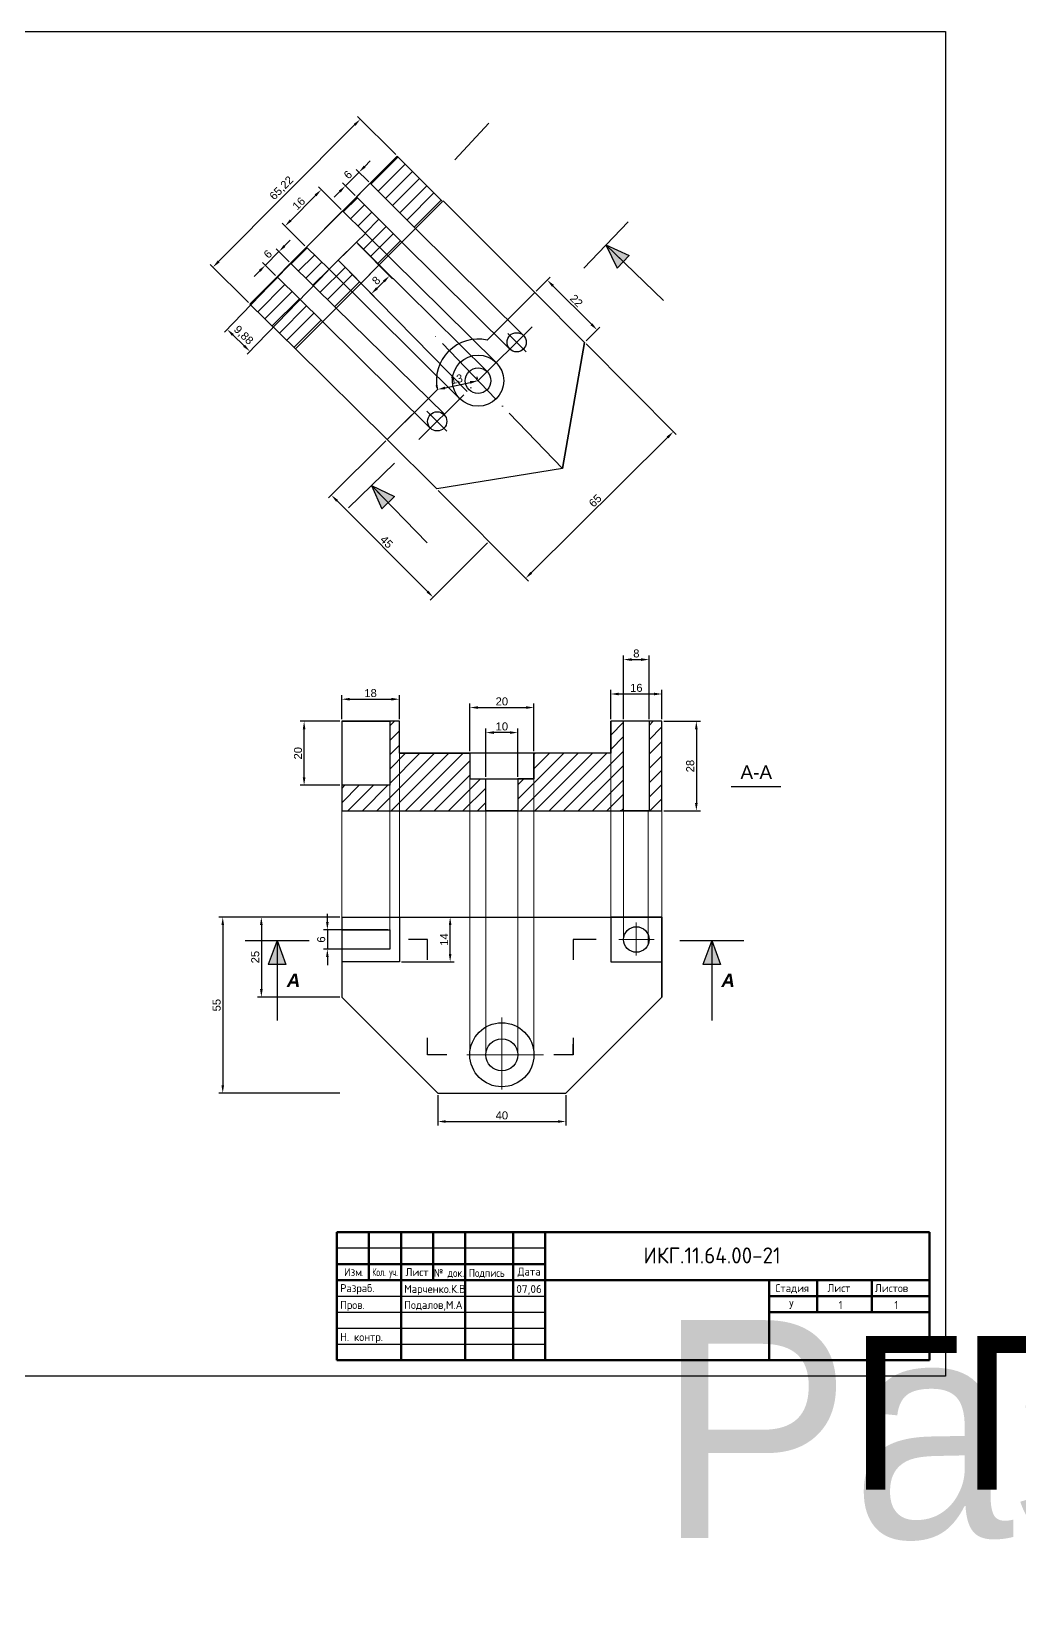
# Model space of a CAD drawing. Header units: millimetres. Extents: x 144 to 1379, y 98 to 589.
# Drawn here: x 452.8 to 761.4, y 97.5 to 588.6 of the extents above; entities that cross this region are included whole.
import ezdxf
from ezdxf.enums import TextEntityAlignment as Align

# ---------------------------------------------------------------- set-up
doc = ezdxf.new("R2018")
doc.units = ezdxf.units.MM
doc.linetypes.add('ACAD_ISO04W100', pattern=[30, 24, -3, 0, -3])
doc.linetypes.add('JIS_02_2.0', pattern=[3, 2, -1])
doc.layers.get('0').update_dxf_attribs({"lineweight": 30})
doc.layers.add('размеры', color=7, linetype='Continuous')
doc.layers.add('тонкая', color=7, linetype='Continuous', lineweight=20)
doc.layers.add('шриховая', color=7, linetype='JIS_02_2.0', lineweight=20)
doc.styles.add('GOST-2.304_Type-B', font='GOST Common.ttf')
doc.styles.get("Standard").update_dxf_attribs({"font": 'arial.ttf'})
doc.dimstyles.new('ISO-25', dxfattribs={"dimtxt": 2.5, "dimasz": 2.5, "dimexe": 1.25, "dimexo": 0.625, "dimtad": 1, "dimtxsty": 'Standard', "dimcen": 2.5, "dimadec": 0, "dimazin": 0, "dimtfac": 1, "dimtmove": 0, "dimatfit": 3, "dimfxl": 1, "dimarcsym": 0})

# ---------------------------------------------------------------- blocks, each defined once
blk = doc.blocks.new('ACAD_SPDS_TB_01')
at = {"linetype": 'Continuous', "lineweight": 60}
for p, q in [((-185, 40), (0, 40)), ((-185, 40), (-185, 0)), ((-175, 40), (-175, 25)), ((-165, 40), (-165, 0)), ((-155, 40), (-155, 25)), ((-145, 40), (-145, 0)), ((-130, 40), (-130, 0)), ((-120, 40), (-120, 0)), ((0, 40), (0, 0)), ((-185, 30), (-120, 30)), ((-185, 25), (-120, 25)), ((-50, 15), (0, 15)), ((-185, 0), (0, 0))]:
    blk.add_line(p, q, dxfattribs=at)
at = {"lineweight": 25}
blk.add_line((-120, 35), (-185, 35), dxfattribs=at)
at = {"lineweight": 60}
for p, q in [((-120, 25), (0, 25)), ((-50, 25), (-50, 0)), ((-35, 25), (-35, 15)), ((-18, 25), (-18, 15)), ((-50, 20), (0, 20))]:
    blk.add_line(p, q, dxfattribs=at)
at = {"linetype": 'Continuous', "lineweight": 25}
for p, q in [((-185, 20), (-120, 20)), ((-185, 15), (-120, 15)), ((-185, 10), (-120, 10)), ((-185, 10), (-120, 10)), ((-185, 5), (-120, 5))]:
    blk.add_line(p, q, dxfattribs=at)
blk.add_line((-130, 15), (-120, 15))
at = {"style": 'GOST-2.304_Type-B'}
for s, p in [('Изм', (-180, 26.25)), ('Лист', (-160, 26.25)), ('Дата', (-125, 26.44))]:
    blk.add_text(s, height=2.5, dxfattribs=at).set_placement(p, align=Align.CENTER)
for s, p in [('.', (-177.56, 26.25)), ('Разраб.', (-184, 21.25)), ('Стадия', (-48.12, 21.25)), ('Лист', (-31.84, 21.28)), ('Листов', (-17, 21.25)), ('Н. контр.', (-184, 6))]:
    blk.add_text(s, height=2.5, dxfattribs=at).set_placement(p)
at = {"style": 'GOST-2.304_Type-B', "width": 0.70447}
blk.add_text('Кол. уч.', height=2.5, dxfattribs=at).set_placement((-174, 26.25), (-166, 26.25), align=Align.FIT)
at = {"style": 'GOST-2.304_Type-B', "width": 0.9}
for s, p in [('№ док.', (-150, 26)), ('Подпись', (-138.21, 26))]:
    blk.add_text(s, height=2.5, dxfattribs=at).set_placement(p, align=Align.CENTER)
at = {"flags": 1}
blk.add_attdef('ИДЕНТИФИКАТОР_НАДПИСИ', (-185.26, 45.18), '', height=2.5, dxfattribs=at)
at = {"style": 'GOST-2.304_Type-B', "flags": 8}
for tag, p in [('ИЗМ_2', (-180, 36)), ('ИЗМ_2_КОЛ_УЧ', (-170, 36)), ('ИЗМ_2_ЛИСТ', (-160, 36)), ('ИЗМ_2_N_ДОК', (-150, 36)), ('ИЗМ_1', (-180, 31)), ('ИЗМ_1_КОЛ_УЧ', (-170, 31)), ('ИЗМ_1_ЛИСТ', (-160, 31)), ('ИЗМ_1_N_ДОК', (-150, 31))]:
    blk.add_attdef(tag, text='', height=2.5, dxfattribs=at).set_placement(p, align=Align.CENTER)
for tag, width, p, p2 in [('ИЗМ_2_ДАТА', 0.378698, (-129, 36), (-121, 36)), ('ИЗМ_1_ДАТА', 0.387879, (-129, 31), (-121, 31)), ('РАЗРАБ_ДАТА', 0.342246, (-129, 21), (-121, 21)), ('ДОЛЖНОСТЬ_1_ДАТА', 0.242424, (-129, 16), (-121, 16)), ('ДОЛЖНОСТЬ_2_ДАТА', 0.238806, (-129, 11), (-121, 11)), ('НКОНТР_ДАТА', 0.347826, (-129, 6), (-121, 6)), ('ДОЛЖНОСТЬ_3_ДАТА', 0.238806, (-129, 1), (-121, 1))]:
    blk.add_attdef(tag, text='', height=2.5, dxfattribs=dict(at, width=width)).set_placement(p, p2, align=Align.FIT)
at = {"style": 'GOST-2.304_Type-B'}
blk.add_attdef('ОБОЗНАЧЕНИЕ_ДОКУМЕНТА', text='', height=5, dxfattribs=at).set_placement((-67.86, 32.72), align=Align.MIDDLE_CENTER)
at = {"style": 'GOST-2.304_Type-B', "flags": 8}
for tag, p in [('РАЗРАБ_ФИО', (-164, 21)), ('ДОЛЖНОСТЬ_1', (-184, 16)), ('ДОЛЖНОСТЬ_1_ФИО', (-164, 16)), ('ДОЛЖНОСТЬ_2', (-184, 11)), ('ДОЛЖНОСТЬ_2_ФИО', (-164, 11)), ('НКОНТР_ФИО', (-164, 6)), ('ДОЛЖНОСТЬ_3', (-184, 1)), ('ДОЛЖНОСТЬ_3_ФИО', (-164.03, 0.74))]:
    blk.add_attdef(tag, p, '', height=2.5, dxfattribs=at)
for tag, p in [('Стадия', (-43.07, 17.25)), ('ЛИСТ', (-27.73, 17.25)), ('ЛИСТОВ', (-10.32, 17.25))]:
    blk.add_attdef(tag, text='', height=2.5, dxfattribs=at).set_placement(p, align=Align.MIDDLE_CENTER)
at = {"lineweight": 30, "flags": 104}
for tag, height, p in [('НАИМЕНОВАНИЕ_ДОКУМЕНТА', 3.5, (-85, 12.5)), ('НАИМЕНОВАНИЕ_ПРЕДПРИЯТИЯ', 2.5, (-25, 7.5))]:
    blk.add_attdef(tag, text='', height=height, dxfattribs=at).set_placement(p, align=Align.MIDDLE_CENTER)
blk = doc.blocks.new('*D44')
at = {"layer": 'Defpoints', "color": 0, "lineweight": 20, "transparency": 16777216}
for p in [(567.72, 380), (549.72, 373.12), (567.72, 373.12)]:
    blk.add_point(p, dxfattribs=at)
at = {"layer": 'размеры', "color": 0, "lineweight": -2, "transparency": 16777216}
for p, q in [((549.72, 373.74), (549.72, 381.25)), ((552.22, 380), (565.22, 380)), ((567.72, 373.74), (567.72, 381.25))]:
    blk.add_line(p, q, dxfattribs=at)
at = {"layer": 'размеры', "color": 0, "lineweight": 20, "transparency": 16777216}
for points in [[(552.22, 380.42), (552.22, 379.58), (549.72, 380)], [(565.22, 380.42), (565.22, 379.58), (567.72, 380)]]:
    blk.add_solid(points, dxfattribs=at)
at = {"layer": 'размеры', "color": 0, "lineweight": 20, "transparency": 16777216, "insert": (558.72, 381.9), "char_height": 2.5, "attachment_point": 5}
blk.add_mtext('18', dxfattribs=at)
blk = doc.blocks.new('*D45')
at = {"layer": 'Defpoints', "color": 0, "lineweight": 20, "transparency": 16777216}
for p in [(649.72, 381.63), (633.72, 373.12), (649.72, 373.12)]:
    blk.add_point(p, dxfattribs=at)
at = {"layer": 'размеры', "color": 0, "lineweight": -2, "transparency": 16777216}
for p, q in [((633.72, 373.74), (633.72, 382.88)), ((636.22, 381.63), (647.22, 381.63)), ((649.72, 373.74), (649.72, 382.88))]:
    blk.add_line(p, q, dxfattribs=at)
at = {"layer": 'размеры', "color": 0, "lineweight": 20, "transparency": 16777216}
for points in [[(636.22, 382.04), (636.22, 381.21), (633.72, 381.63)], [(647.22, 382.04), (647.22, 381.21), (649.72, 381.63)]]:
    blk.add_solid(points, dxfattribs=at)
at = {"layer": 'размеры', "color": 0, "lineweight": 20, "transparency": 16777216, "insert": (641.72, 383.53), "char_height": 2.5, "attachment_point": 5}
blk.add_mtext('16', dxfattribs=at)
blk = doc.blocks.new('*D46')
at = {"layer": 'Defpoints', "color": 0, "lineweight": 20, "transparency": 16777216}
for p in [(579.72, 256.95), (619.72, 256.95), (619.72, 248.1)]:
    blk.add_point(p, dxfattribs=at)
at = {"layer": 'размеры', "color": 0, "lineweight": -2, "transparency": 16777216}
for p, q in [((579.72, 256.32), (579.72, 246.85)), ((619.72, 256.32), (619.72, 246.85)), ((582.22, 248.1), (617.22, 248.1))]:
    blk.add_line(p, q, dxfattribs=at)
at = {"layer": 'размеры', "color": 0, "lineweight": 20, "transparency": 16777216}
for points in [[(582.22, 248.52), (582.22, 247.69), (579.72, 248.1)], [(617.22, 248.52), (617.22, 247.69), (619.72, 248.1)]]:
    blk.add_solid(points, dxfattribs=at)
at = {"layer": 'размеры', "color": 0, "lineweight": 20, "transparency": 16777216, "insert": (599.72, 250), "char_height": 2.5, "attachment_point": 5}
blk.add_mtext('40', dxfattribs=at)
blk = doc.blocks.new('*D47')
at = {"layer": 'Defpoints', "color": 0, "lineweight": 20, "transparency": 16777216}
for p in [(549.72, 311.95), (524.61, 286.95), (549.72, 286.95)]:
    blk.add_point(p, dxfattribs=at)
at = {"layer": 'размеры', "color": 0, "lineweight": -2, "transparency": 16777216}
for p, q in [((549.09, 311.95), (523.36, 311.95)), ((524.61, 309.45), (524.61, 289.45)), ((549.09, 286.95), (523.36, 286.95))]:
    blk.add_line(p, q, dxfattribs=at)
at = {"layer": 'размеры', "color": 0, "lineweight": 20, "transparency": 16777216}
for points in [[(524.19, 309.45), (525.03, 309.45), (524.61, 311.95)], [(524.19, 289.45), (525.03, 289.45), (524.61, 286.95)]]:
    blk.add_solid(points, dxfattribs=at)
at = {"layer": 'размеры', "color": 0, "lineweight": 20, "transparency": 16777216, "insert": (522.71, 299.45), "char_height": 2.5, "attachment_point": 5, "rotation": 90}
blk.add_mtext('25', dxfattribs=at)
blk = doc.blocks.new('*D48')
at = {"layer": 'Defpoints', "color": 0, "lineweight": 20, "transparency": 16777216}
for p in [(549.72, 311.95), (512.56, 256.95), (549.72, 256.95)]:
    blk.add_point(p, dxfattribs=at)
at = {"layer": 'размеры', "color": 0, "lineweight": -2, "transparency": 16777216}
for p, q in [((549.09, 311.95), (511.31, 311.95)), ((512.56, 309.45), (512.56, 259.45)), ((549.09, 256.95), (511.31, 256.95))]:
    blk.add_line(p, q, dxfattribs=at)
at = {"layer": 'размеры', "color": 0, "lineweight": 20, "transparency": 16777216}
for points in [[(512.14, 309.45), (512.97, 309.45), (512.56, 311.95)], [(512.14, 259.45), (512.97, 259.45), (512.56, 256.95)]]:
    blk.add_solid(points, dxfattribs=at)
at = {"layer": 'размеры', "color": 0, "lineweight": 20, "transparency": 16777216, "insert": (510.66, 284.45), "char_height": 2.5, "attachment_point": 5, "rotation": 90}
blk.add_mtext('55', dxfattribs=at)
blk = doc.blocks.new('*D49')
at = {"layer": 'Defpoints', "color": 0, "lineweight": 20, "transparency": 16777216}
for p in [(609.72, 377.39), (589.72, 363.12), (609.72, 363.12)]:
    blk.add_point(p, dxfattribs=at)
at = {"layer": 'размеры', "color": 0, "lineweight": -2, "transparency": 16777216}
for p, q in [((589.72, 363.74), (589.72, 378.64)), ((609.72, 363.74), (609.72, 378.64)), ((592.22, 377.39), (607.22, 377.39))]:
    blk.add_line(p, q, dxfattribs=at)
at = {"layer": 'размеры', "color": 0, "lineweight": 20, "transparency": 16777216}
for points in [[(592.22, 377.81), (592.22, 376.98), (589.72, 377.39)], [(607.22, 377.81), (607.22, 376.98), (609.72, 377.39)]]:
    blk.add_solid(points, dxfattribs=at)
at = {"layer": 'размеры', "color": 0, "lineweight": 20, "transparency": 16777216, "insert": (599.72, 379.3), "char_height": 2.5, "attachment_point": 5}
blk.add_mtext('20', dxfattribs=at)
blk = doc.blocks.new('*D50')
at = {"layer": 'Defpoints', "color": 0, "lineweight": 20, "transparency": 16777216}
for p in [(594.72, 369.58), (594.72, 355.12), (604.72, 355.12)]:
    blk.add_point(p, dxfattribs=at)
at = {"layer": 'размеры', "color": 0, "lineweight": -2, "transparency": 16777216}
for p, q in [((594.72, 355.74), (594.72, 370.83)), ((602.22, 369.58), (597.22, 369.58)), ((604.72, 355.74), (604.72, 370.83))]:
    blk.add_line(p, q, dxfattribs=at)
at = {"layer": 'размеры', "color": 0, "lineweight": 20, "transparency": 16777216}
for points in [[(597.22, 369.99), (597.22, 369.16), (594.72, 369.58)], [(602.22, 369.99), (602.22, 369.16), (604.72, 369.58)]]:
    blk.add_solid(points, dxfattribs=at)
at = {"layer": 'размеры', "color": 0, "lineweight": 20, "transparency": 16777216, "insert": (599.72, 371.48), "char_height": 2.5, "attachment_point": 5}
blk.add_mtext('10', dxfattribs=at)
blk = doc.blocks.new('*D51')
at = {"layer": 'Defpoints', "color": 0, "lineweight": 20, "transparency": 16777216}
for p in [(537.97, 373.12), (549.72, 373.12), (549.72, 353.12)]:
    blk.add_point(p, dxfattribs=at)
at = {"layer": 'размеры', "color": 0, "lineweight": -2, "transparency": 16777216}
for p, q in [((549.09, 373.12), (536.72, 373.12)), ((537.97, 355.62), (537.97, 370.62)), ((549.09, 353.12), (536.72, 353.12))]:
    blk.add_line(p, q, dxfattribs=at)
at = {"layer": 'размеры', "color": 0, "lineweight": 20, "transparency": 16777216}
for points in [[(537.55, 370.62), (538.38, 370.62), (537.97, 373.12)], [(537.55, 355.62), (538.38, 355.62), (537.97, 353.12)]]:
    blk.add_solid(points, dxfattribs=at)
at = {"layer": 'размеры', "color": 0, "lineweight": 20, "transparency": 16777216, "insert": (536.06, 363.12), "char_height": 2.5, "attachment_point": 5, "rotation": 90}
blk.add_mtext('20', dxfattribs=at)
blk = doc.blocks.new('*D52')
at = {"layer": 'Defpoints', "color": 0, "lineweight": 20, "transparency": 16777216}
for p in [(645.72, 392.37), (637.72, 373.12), (645.72, 373.12)]:
    blk.add_point(p, dxfattribs=at)
at = {"layer": 'размеры', "color": 0, "lineweight": -2, "transparency": 16777216}
for p, q in [((637.72, 373.74), (637.72, 393.62)), ((645.72, 373.74), (645.72, 393.62)), ((640.22, 392.37), (643.22, 392.37))]:
    blk.add_line(p, q, dxfattribs=at)
at = {"layer": 'размеры', "color": 0, "lineweight": 20, "transparency": 16777216}
for points in [[(640.22, 392.79), (640.22, 391.96), (637.72, 392.37)], [(643.22, 392.79), (643.22, 391.96), (645.72, 392.37)]]:
    blk.add_solid(points, dxfattribs=at)
at = {"layer": 'размеры', "color": 0, "lineweight": 20, "transparency": 16777216, "insert": (641.72, 394.28), "char_height": 2.5, "attachment_point": 5}
blk.add_mtext('8', dxfattribs=at)
blk = doc.blocks.new('*D53')
at = {"layer": 'Defpoints', "color": 0, "lineweight": 20, "transparency": 16777216}
for p in [(564.72, 307.95), (545.22, 301.95), (564.72, 301.95)]:
    blk.add_point(p, dxfattribs=at)
at = {"layer": 'размеры', "color": 0, "lineweight": -2, "transparency": 16777216}
for p, q in [((545.22, 310.45), (545.22, 312.95)), ((564.09, 307.95), (543.97, 307.95)), ((545.22, 307.95), (545.22, 301.95)), ((564.09, 301.95), (543.97, 301.95)), ((545.22, 299.45), (545.22, 296.95))]:
    blk.add_line(p, q, dxfattribs=at)
at = {"layer": 'размеры', "color": 0, "lineweight": 20, "transparency": 16777216}
for points in [[(544.81, 310.45), (545.64, 310.45), (545.22, 307.95)], [(544.81, 299.45), (545.64, 299.45), (545.22, 301.95)]]:
    blk.add_solid(points, dxfattribs=at)
at = {"layer": 'размеры', "color": 0, "lineweight": 20, "transparency": 16777216, "insert": (543.32, 304.95), "char_height": 2.5, "attachment_point": 5, "rotation": 90}
blk.add_mtext('6', dxfattribs=at)
blk = doc.blocks.new('*D54')
at = {"layer": 'Defpoints', "color": 0, "lineweight": 20, "transparency": 16777216}
for p in [(567.72, 311.95), (583.57, 311.95), (567.72, 297.95)]:
    blk.add_point(p, dxfattribs=at)
at = {"layer": 'размеры', "color": 0, "lineweight": -2, "transparency": 16777216}
for p, q in [((568.34, 311.95), (584.82, 311.95)), ((583.57, 300.45), (583.57, 309.45)), ((568.34, 297.95), (584.82, 297.95))]:
    blk.add_line(p, q, dxfattribs=at)
at = {"layer": 'размеры', "color": 0, "lineweight": 20, "transparency": 16777216}
for points in [[(583.16, 309.45), (583.99, 309.45), (583.57, 311.95)], [(583.16, 300.45), (583.99, 300.45), (583.57, 297.95)]]:
    blk.add_solid(points, dxfattribs=at)
at = {"layer": 'размеры', "color": 0, "lineweight": 20, "transparency": 16777216, "insert": (581.69, 304.95), "char_height": 2.5, "attachment_point": 5, "rotation": 90}
blk.add_mtext('14', dxfattribs=at)
blk = doc.blocks.new('*D55')
at = {"layer": 'Defpoints', "color": 0, "lineweight": 20, "transparency": 16777216}
for p in [(649.72, 373.12), (649.72, 345.12), (660.46, 345.12)]:
    blk.add_point(p, dxfattribs=at)
at = {"layer": 'размеры', "color": 0, "lineweight": -2, "transparency": 16777216}
for p, q in [((650.34, 373.12), (661.71, 373.12)), ((660.46, 370.62), (660.46, 347.62)), ((650.34, 345.12), (661.71, 345.12))]:
    blk.add_line(p, q, dxfattribs=at)
at = {"layer": 'размеры', "color": 0, "lineweight": 20, "transparency": 16777216}
for points in [[(660.04, 370.62), (660.87, 370.62), (660.46, 373.12)], [(660.04, 347.62), (660.87, 347.62), (660.46, 345.12)]]:
    blk.add_solid(points, dxfattribs=at)
at = {"layer": 'размеры', "color": 0, "lineweight": 20, "transparency": 16777216, "insert": (658.55, 359.12), "char_height": 2.5, "attachment_point": 5, "rotation": 90}
blk.add_mtext('28', dxfattribs=at)
blk = doc.blocks.new('*D56')
at = {"layer": 'Defpoints', "color": 0, "lineweight": 20, "transparency": 16777216}
for p in [(625.57, 491.45), (653.28, 463.55), (579.44, 445.66)]:
    blk.add_point(p, dxfattribs=at)
at = {"layer": 'размеры', "color": 0, "lineweight": -2, "transparency": 16777216}
for p, q in [((626.01, 491.01), (654.16, 462.66)), ((608.92, 419.51), (651.5, 461.79)), ((579.88, 445.22), (608.03, 416.87))]:
    blk.add_line(p, q, dxfattribs=at)
at = {"layer": 'размеры', "color": 0, "lineweight": 20, "transparency": 16777216}
for points in [[(651.21, 462.08), (651.8, 461.49), (653.28, 463.55)], [(608.63, 419.81), (609.22, 419.22), (607.15, 417.75)]]:
    blk.add_solid(points, dxfattribs=at)
at = {"layer": 'размеры', "color": 0, "lineweight": 20, "transparency": 16777216, "insert": (628.87, 442), "char_height": 2.5, "attachment_point": 5, "rotation": 44.7912}
blk.add_mtext('65', dxfattribs=at)
blk = doc.blocks.new('*D57')
at = {"layer": 'Defpoints', "color": 0, "lineweight": 20, "transparency": 16777216}
for p in [(563.95, 461.14), (595.72, 429.27), (578.25, 411.86)]:
    blk.add_point(p, dxfattribs=at)
at = {"layer": 'размеры', "color": 0, "lineweight": -2, "transparency": 16777216}
for p, q in [((563.51, 460.7), (545.59, 442.85)), ((548.24, 441.96), (576.48, 413.63)), ((595.28, 428.83), (577.36, 410.98))]:
    blk.add_line(p, q, dxfattribs=at)
at = {"layer": 'размеры', "color": 0, "lineweight": 20, "transparency": 16777216}
for points in [[(548.54, 442.25), (547.95, 441.66), (546.48, 443.73)], [(576.78, 413.92), (576.19, 413.33), (578.25, 411.86)]]:
    blk.add_solid(points, dxfattribs=at)
at = {"layer": 'размеры', "color": 0, "lineweight": 20, "transparency": 16777216, "insert": (563.71, 429.13), "char_height": 2.5, "attachment_point": 5, "rotation": 314.9098}
blk.add_mtext('45', dxfattribs=at)
blk = doc.blocks.new('*D58')
at = {"layer": 'Defpoints', "color": 0, "lineweight": 20, "transparency": 16777216}
for p in [(555.51, 561.14), (567.06, 549.64), (521.03, 503.43)]:
    blk.add_point(p, dxfattribs=at)
at = {"layer": 'размеры', "color": 0, "lineweight": -2, "transparency": 16777216}
for p, q in [((566.61, 550.08), (554.63, 562.02)), ((511.26, 516.7), (553.75, 559.36)), ((520.59, 503.87), (508.61, 515.81))]:
    blk.add_line(p, q, dxfattribs=at)
at = {"layer": 'размеры', "color": 0, "lineweight": 20, "transparency": 16777216}
for points in [[(553.45, 559.66), (554.04, 559.07), (555.51, 561.14)], [(510.96, 516.99), (511.55, 516.4), (509.49, 514.93)]]:
    blk.add_solid(points, dxfattribs=at)
at = {"layer": 'размеры', "color": 0, "lineweight": 20, "transparency": 16777216, "insert": (531, 539.53), "char_height": 2.5, "attachment_point": 5, "rotation": 45.1173}
blk.add_mtext('65,22', dxfattribs=at)
blk = doc.blocks.new('*D59')
at = {"layer": 'Defpoints', "color": 0, "lineweight": 20, "transparency": 16777216}
for p in [(543.3, 539.12), (549.97, 532.48), (538.68, 521.14)]:
    blk.add_point(p, dxfattribs=at)
at = {"layer": 'размеры', "color": 0, "lineweight": -2, "transparency": 16777216}
for p, q in [((533.77, 529.56), (541.53, 537.35)), ((549.52, 532.92), (542.41, 540)), ((538.23, 521.59), (531.12, 528.67))]:
    blk.add_line(p, q, dxfattribs=at)
at = {"layer": 'размеры', "color": 0, "lineweight": 20, "transparency": 16777216}
for points in [[(541.24, 537.64), (541.83, 537.06), (543.3, 539.12)], [(533.48, 529.85), (534.07, 529.26), (532.01, 527.79)]]:
    blk.add_solid(points, dxfattribs=at)
at = {"layer": 'размеры', "color": 0, "lineweight": 20, "transparency": 16777216, "insert": (536.31, 534.8), "char_height": 2.5, "attachment_point": 5, "rotation": 45.1173}
blk.add_mtext('16', dxfattribs=at)
blk = doc.blocks.new('*D60')
at = {"layer": 'Defpoints', "color": 0, "lineweight": 20, "transparency": 16777216}
for p in [(554.33, 522.7), (548.63, 517.09), (564.65, 512.23)]:
    blk.add_point(p, dxfattribs=at)
at = {"layer": 'размеры', "color": 0, "lineweight": -2, "transparency": 16777216}
for p, q in [((554.77, 522.26), (565.53, 511.34)), ((549.07, 516.64), (559.83, 505.73)), ((560.74, 508.37), (562.87, 510.48))]:
    blk.add_line(p, q, dxfattribs=at)
at = {"layer": 'размеры', "color": 0, "lineweight": 20, "transparency": 16777216}
for points in [[(562.58, 510.77), (563.16, 510.18), (564.65, 512.23)], [(560.44, 508.67), (561.03, 508.07), (558.95, 506.62)]]:
    blk.add_solid(points, dxfattribs=at)
at = {"layer": 'размеры', "color": 0, "lineweight": 20, "transparency": 16777216, "insert": (560.47, 510.78), "char_height": 2.5, "attachment_point": 5, "rotation": 44.5802}
blk.add_mtext('8', dxfattribs=at)
blk = doc.blocks.new('*D61')
at = {"layer": 'Defpoints', "color": 0, "lineweight": 20, "transparency": 16777216}
for p in [(530.1, 519.8), (533.74, 516.18), (529.5, 511.93)]:
    blk.add_point(p, dxfattribs=at)
at = {"layer": 'размеры', "color": 0, "lineweight": -2, "transparency": 16777216}
for p, q in [((533.29, 516.63), (529.22, 520.69)), ((531.87, 521.57), (533.63, 523.35)), ((529.06, 512.37), (524.98, 516.43)), ((525.87, 515.55), (530.1, 519.8)), ((524.1, 513.78), (522.34, 512.01))]:
    blk.add_line(p, q, dxfattribs=at)
at = {"layer": 'размеры', "color": 0, "lineweight": 20, "transparency": 16777216}
for points in [[(531.57, 521.87), (532.16, 521.28), (530.1, 519.8)], [(523.81, 514.07), (524.4, 513.49), (525.87, 515.55)]]:
    blk.add_solid(points, dxfattribs=at)
at = {"layer": 'размеры', "color": 0, "lineweight": 20, "transparency": 16777216, "insert": (526.64, 519.02), "char_height": 2.5, "attachment_point": 5, "rotation": 45.1173}
blk.add_mtext('6', dxfattribs=at)
blk = doc.blocks.new('*D62')
at = {"layer": 'Defpoints', "color": 0, "lineweight": 20, "transparency": 16777216}
for p in [(555.11, 544.6), (558.59, 541.14), (554.35, 536.89)]:
    blk.add_point(p, dxfattribs=at)
at = {"layer": 'размеры', "color": 0, "lineweight": -2, "transparency": 16777216}
for p, q in [((558.14, 541.58), (554.23, 545.48)), ((556.88, 546.37), (558.64, 548.14)), ((553.91, 537.33), (549.99, 541.23)), ((550.88, 540.35), (555.11, 544.6)), ((549.12, 538.57), (547.35, 536.8))]:
    blk.add_line(p, q, dxfattribs=at)
at = {"layer": 'размеры', "color": 0, "lineweight": 20, "transparency": 16777216}
for points in [[(556.58, 546.66), (557.17, 546.07), (555.11, 544.6)], [(548.82, 538.87), (549.41, 538.28), (550.88, 540.35)]]:
    blk.add_solid(points, dxfattribs=at)
at = {"layer": 'размеры', "color": 0, "lineweight": 20, "transparency": 16777216, "insert": (551.65, 543.81), "char_height": 2.5, "attachment_point": 5, "rotation": 45.1173}
blk.add_mtext('6', dxfattribs=at)
blk = doc.blocks.new('*D63')
at = {"layer": 'Defpoints', "color": 0, "lineweight": 20, "transparency": 16777216}
for p in [(579.59, 476.72), (592.29, 479.48), (592.29, 479.48)]:
    blk.add_point(p, dxfattribs=at)
at = {"layer": 'размеры', "color": 0, "lineweight": -2, "transparency": 16777216}
for p, q in [((579.46, 477.33), (579.32, 477.94)), ((582.03, 477.25), (589.85, 478.95)), ((592.16, 480.09), (592.02, 480.71))]:
    blk.add_line(p, q, dxfattribs=at)
at = {"layer": 'размеры', "color": 0, "lineweight": 20, "transparency": 16777216}
for points in [[(581.94, 477.65), (582.12, 476.84), (579.59, 476.72)], [(589.76, 479.36), (589.94, 478.54), (592.29, 479.48)]]:
    blk.add_solid(points, dxfattribs=at)
at = {"layer": 'размеры', "color": 0, "lineweight": 20, "transparency": 16777216, "insert": (585.54, 479.96), "char_height": 2.5, "attachment_point": 5, "rotation": 12.2976}
blk.add_mtext('13', dxfattribs=at)
blk = doc.blocks.new('*D64')
at = {"layer": 'Defpoints', "color": 0, "lineweight": 20, "transparency": 16777216}
for p in [(610.01, 507), (625.57, 491.45), (629.46, 495.34)]:
    blk.add_point(p, dxfattribs=at)
at = {"layer": 'размеры', "color": 0, "lineweight": -2, "transparency": 16777216}
for p, q in [((610.45, 507.45), (614.78, 511.78)), ((615.67, 509.13), (627.69, 497.11)), ((626.01, 491.9), (630.34, 496.23))]:
    blk.add_line(p, q, dxfattribs=at)
at = {"layer": 'размеры', "color": 0, "lineweight": 20, "transparency": 16777216}
for points in [[(615.96, 509.42), (615.37, 508.83), (613.9, 510.89)], [(627.99, 497.4), (627.4, 496.82), (629.46, 495.34)]]:
    blk.add_solid(points, dxfattribs=at)
at = {"layer": 'размеры', "color": 0, "lineweight": 20, "transparency": 16777216, "insert": (623.01, 504.45), "char_height": 2.5, "attachment_point": 5, "rotation": 315.0205}
blk.add_mtext('22', dxfattribs=at)
blk = doc.blocks.new('*D65')
at = {"layer": 'Defpoints', "color": 0, "lineweight": 20, "transparency": 16777216}
for p in [(538.68, 521.14), (545.79, 514.28), (521.03, 488.64)]:
    blk.add_point(p, dxfattribs=at)
at = {"layer": 'размеры', "color": 0, "lineweight": -2, "transparency": 16777216}
for p, q in [((538.24, 520.69), (513.06, 494.61)), ((545.35, 513.83), (520.16, 487.74)), ((515.72, 493.77), (519.23, 490.38))]:
    blk.add_line(p, q, dxfattribs=at)
at = {"layer": 'размеры', "color": 0, "lineweight": 20, "transparency": 16777216}
for points in [[(516.01, 494.07), (515.43, 493.47), (513.92, 495.51)], [(519.52, 490.68), (518.95, 490.08), (521.03, 488.64)]]:
    blk.add_solid(points, dxfattribs=at)
at = {"layer": 'размеры', "color": 0, "lineweight": 20, "transparency": 16777216, "insert": (518.96, 493.61), "char_height": 2.5, "attachment_point": 5, "rotation": 316.0068}
blk.add_mtext('9,88', dxfattribs=at)

msp = doc.modelspace()

# ---------------------------------------------------------------- hatches: boundary and pattern name
h = msp.add_hatch(color=256)
h.dxf.hatch_style = 1
h.paths.add_polyline_path([(632.207, 521.87), (635.693, 514.672), (637.616, 516.674)])
h.paths.add_polyline_path([(632.207, 521.87), (637.616, 516.674), (639.494, 518.63)])
h = msp.add_hatch(color=256)
h.dxf.hatch_style = 1
h.paths.add_polyline_path([(558.991, 446.782), (562.222, 439.467), (564.214, 441.4)])
h.paths.add_polyline_path([(558.991, 446.782), (564.214, 441.4), (566.16, 443.288)])
h = msp.add_hatch(color=256)
h.dxf.hatch_style = 1
h.paths.add_polyline_path([(529.567, 304.611), (526.79, 297.111), (529.567, 297.111)])
h.paths.add_polyline_path([(529.567, 304.611), (529.567, 297.111), (532.278, 297.111)])
h = msp.add_hatch(color=256)
h.dxf.hatch_style = 1
h.paths.add_polyline_path([(665.291, 304.611), (662.515, 297.111), (665.291, 297.111)])
h.paths.add_polyline_path([(665.291, 304.611), (665.291, 297.111), (668.003, 297.111)])
at = {"layer": 'тонкая', "linetype": 'ACAD_ISO04W100', "lineweight": 20}
h = msp.add_hatch(dxfattribs=at)
h.set_pattern_fill('ANSI31', color=256)
h.paths.add_polyline_path([(543.766, 497.914), (529.502, 511.933), (521.034, 503.431), (535.28, 489.393)])
h.paths.add_polyline_path([(545.785, 514.281), (538.676, 521.145), (533.736, 516.185), (548.007, 502.172), (552.975, 507.161)])
h.paths.add_polyline_path([(548.634, 517.088), (545.785, 514.281), (552.975, 507.161), (555.703, 509.899), (555.645, 509.958)])
h.paths.add_polyline_path([(567.055, 549.641), (558.588, 541.138), (572.77, 527.036), (581.148, 535.449)])
h.paths.add_polyline_path([(554.354, 536.887), (549.966, 532.481), (557.119, 525.449), (564.214, 518.445), (568.464, 522.713)])
h.paths.add_polyline_path([(557.119, 525.449), (554.333, 522.704), (561.41, 515.639), (561.414, 515.634), (564.214, 518.445)])
h.paths.add_polyline_path([(564.717, 353.118), (549.717, 353.118), (549.717, 345.118), (564.717, 345.118)])
h.paths.add_polyline_path([(567.717, 363.118), (567.717, 373.118), (564.717, 373.118), (564.717, 353.118), (564.717, 345.118), (567.717, 345.118)])
h.paths.add_polyline_path([(589.717, 355.118), (589.717, 363.118), (567.717, 363.118), (567.717, 345.118), (589.717, 345.118)])
h.paths.add_polyline_path([(594.717, 355.118), (589.717, 355.118), (589.717, 345.118), (594.717, 345.118)])
h.paths.add_polyline_path([(609.717, 355.118), (604.717, 355.118), (604.717, 345.118), (609.717, 345.118)])
h.paths.add_polyline_path([(633.717, 363.118), (631.717, 363.118), (609.717, 363.118), (609.717, 355.118), (609.717, 345.118), (633.717, 345.118)])
h.paths.add_polyline_path([(637.717, 373.118), (633.717, 373.118), (633.717, 363.118), (633.717, 345.118), (637.717, 345.118)])
h.paths.add_polyline_path([(649.717, 373.118), (645.717, 373.118), (645.717, 345.118), (649.717, 345.118)])

# ---------------------------------------------------------------- linework, layer by layer
at = {"linetype": 'ACAD_ISO04W100'}
for p, q in [((585.041, 548.484), (595.62, 559.883)), ((671.338, 352.724), (686.889, 352.724))]:
    msp.add_line(p, q, dxfattribs=at)
for p, q in [((567.055, 549.641), (521.034, 503.431)), ((567.055, 549.641), (558.588, 541.138)), ((581.148, 535.449), (567.055, 549.641)), ((558.588, 541.138), (554.354, 536.887)), ((558.588, 541.138), (572.77, 527.036)), ((535.28, 489.393), (581.148, 535.449)), ((554.354, 536.887), (568.464, 522.713)), ((538.676, 521.145), (549.966, 532.481)), ((549.966, 532.481), (557.119, 525.449)), ((557.119, 525.449), (554.333, 522.704)), ((625.28, 514.658), (639.135, 529.082)), ((533.736, 516.185), (538.676, 521.145)), ((545.785, 514.281), (538.676, 521.145)), ((554.333, 522.704), (545.785, 514.281)), ((554.333, 522.704), (548.634, 517.088)), ((561.41, 515.639), (554.333, 522.704)), ((632.207, 521.87), (637.616, 516.674)), ((632.207, 521.87), (650.236, 504.551)), ((632.207, 521.87), (635.693, 514.672)), ((632.207, 521.87), (639.494, 518.63)), ((529.502, 511.933), (533.736, 516.185)), ((533.736, 516.185), (548.007, 502.172)), ((548.634, 517.088), (555.645, 509.958)), ((555.769, 509.966), (561.41, 515.639)), ((639.494, 518.63), (635.693, 514.672)), ((521.034, 503.431), (529.502, 511.933)), ((529.502, 511.933), (543.766, 497.914)), ((548.007, 502.172), (555.769, 509.966)), ((610.011, 507.004), (595.116, 492.174)), ((610.011, 507.004), (625.573, 491.453)), ((521.034, 503.431), (535.28, 489.393)), ((543.766, 497.914), (543.766, 497.914)), ((618.61, 452.066), (625.573, 491.453)), ((625.573, 491.453), (618.61, 452.066)), ((563.948, 461.144), (579.589, 476.716)), ((563.948, 461.144), (574.578, 471.727)), ((579.444, 445.659), (563.948, 461.144)), ((551.815, 439.818), (566.167, 453.747)), ((618.61, 452.066), (579.444, 445.659)), ((558.991, 446.782), (564.214, 441.4)), ((558.991, 446.782), (576.402, 428.842)), ((558.991, 446.782), (562.222, 439.467)), ((558.991, 446.782), (566.16, 443.288)), ((566.16, 443.288), (562.222, 439.467)), ((549.717, 373.118), (549.717, 345.118)), ((567.717, 373.118), (549.717, 373.118)), ((549.717, 373.118), (564.717, 373.118)), ((564.717, 373.118), (564.717, 353.118)), ((567.717, 363.118), (567.717, 373.118)), ((649.717, 373.118), (633.717, 373.118)), ((633.717, 363.118), (633.717, 373.118)), ((633.717, 373.118), (633.717, 363.118)), ((637.717, 345.118), (637.717, 373.118)), ((649.717, 373.118), (644.717, 373.118)), ((649.717, 373.118), (645.717, 373.118)), ((645.717, 373.118), (645.717, 345.118)), ((649.717, 345.118), (649.717, 373.118)), ((631.717, 363.118), (567.717, 363.118)), ((567.717, 363.118), (589.717, 363.118)), ((589.717, 363.118), (589.717, 355.118)), ((609.717, 355.118), (609.717, 363.118)), ((609.717, 363.118), (609.717, 355.118)), ((633.717, 363.118), (631.717, 363.118)), ((589.717, 355.118), (609.717, 355.118)), ((594.717, 345.118), (594.717, 355.118)), ((609.717, 355.118), (604.717, 355.118)), ((604.717, 355.118), (604.717, 345.118)), ((564.717, 353.118), (549.717, 353.118)), ((549.717, 345.118), (649.717, 345.118)), ((604.717, 345.118), (594.717, 345.118)), ((644.717, 345.118), (636.717, 345.118)), ((645.393, 345.118), (637.393, 345.118)), ((645.717, 345.118), (637.717, 345.118)), ((549.717, 311.946), (549.717, 286.946)), ((549.717, 311.946), (649.717, 311.946)), ((549.717, 311.946), (549.717, 286.946)), ((549.717, 311.946), (549.717, 307.946)), ((567.717, 311.946), (567.717, 297.946)), ((649.717, 311.946), (633.717, 311.946)), ((633.717, 311.946), (633.717, 297.946)), ((633.717, 311.946), (641.717, 311.946)), ((641.717, 311.946), (649.717, 311.946)), ((649.717, 286.946), (649.717, 311.946)), ((649.717, 311.946), (649.717, 286.946)), ((649.717, 311.946), (649.717, 304.946)), ((519.567, 304.611), (539.567, 304.611)), ((529.567, 304.611), (526.79, 297.111)), ((529.567, 304.611), (529.567, 297.111)), ((529.567, 304.611), (529.567, 279.611)), ((529.567, 304.611), (532.278, 297.111)), ((549.717, 307.946), (564.717, 307.946)), ((564.717, 307.946), (564.717, 301.946)), ((576.531, 304.946), (570.514, 304.946)), ((576.531, 298.643), (576.531, 304.946)), ((629.13, 304.946), (621.949, 304.946)), ((621.949, 304.946), (621.949, 298.643)), ((655.291, 304.611), (675.291, 304.611)), ((665.291, 304.611), (662.515, 297.111)), ((665.291, 304.611), (665.291, 297.111)), ((665.291, 304.611), (665.291, 279.611)), ((665.291, 304.611), (668.003, 297.111)), ((564.717, 301.946), (549.717, 301.946)), ((532.278, 297.111), (526.79, 297.111)), ((567.717, 297.946), (549.717, 297.946)), ((633.717, 297.946), (649.717, 297.946)), ((668.003, 297.111), (662.515, 297.111)), ((579.717, 256.946), (549.717, 286.946)), ((619.717, 256.946), (649.717, 286.946)), ((576.531, 268.946), (576.531, 274.195)), ((621.949, 274.195), (621.949, 268.946)), ((621.949, 268.946), (621.949, 272.255)), ((582.548, 268.946), (576.531, 268.946)), ((621.949, 268.946), (615.949, 268.946)), ((579.717, 256.946), (619.717, 256.946)), ((579.717, 256.946), (619.717, 256.946))]:
    msp.add_line(p, q)
msp.add_lwpolyline([(144.227, 168.56), (144.227, 588.56), (738.227, 588.56), (738.227, 168.56), (144.227, 168.56)])
for centre, radius in [((604.34, 491.48), 3), ((592.291, 479.484), 8), ((592.291, 479.484), 4), ((579.525, 466.774), 3), ((641.717, 304.946), 4), ((599.717, 268.946), 10), ((599.717, 268.946), 5)]:
    msp.add_circle(centre, radius)
for start, end in [(77.44981, 192.29491), (135.0132, 192.29758)]:
    msp.add_arc((592.291, 479.484), 13, start, end)
at = {"layer": 'тонкая', "lineweight": 20}
for p, q in [((610.011, 507.004), (581.346, 535.648)), ((557.119, 525.449), (597.955, 485.134)), ((572.77, 527.036), (606.467, 493.595)), ((568.464, 522.713), (602.212, 489.365)), ((561.41, 515.639), (595.119, 482.314)), ((545.785, 514.281), (586.608, 473.854)), ((555.645, 509.958), (588.902, 476.133)), ((548.007, 502.172), (581.757, 469.031)), ((543.766, 497.914), (577.378, 464.678)), ((535.28, 489.393), (563.948, 461.144)), ((567.717, 363.118), (567.717, 311.946)), ((633.717, 363.118), (633.717, 311.946)), ((589.717, 355.118), (589.717, 268.946)), ((609.717, 355.118), (609.717, 268.946)), ((564.717, 307.946), (564.717, 353.118)), ((549.717, 345.118), (549.717, 311.946)), ((594.717, 345.118), (594.717, 268.946)), ((604.717, 345.118), (604.717, 268.946)), ((637.717, 345.118), (637.717, 304.946)), ((645.393, 345.118), (645.393, 303.367)), ((649.717, 345.118), (649.717, 311.946))]:
    msp.add_line(p, q, dxfattribs=at)
at = {"layer": 'тонкая', "linetype": 'ACAD_ISO04W100'}
for p, q in [((609.165, 496.276), (573.793, 461.115)), ((618.61, 452.066), (579.037, 493.292))]:
    msp.add_line(p, q, dxfattribs=at)
at = {"layer": 'шриховая', "linetype": 'ACAD_ISO04W100'}
for p, q in [((607.331, 488.494), (601.553, 494.261)), ((582.524, 463.737), (576.327, 470.013)), ((641.717, 299.94), (641.717, 310.272)), ((647.291, 304.946), (636.281, 304.946)), ((599.717, 258.086), (599.717, 280.586)), ((612.738, 268.946), (586.283, 268.946))]:
    msp.add_line(p, q, dxfattribs=at)

# ---------------------------------------------------------------- block references
ref = msp.add_blockref('ACAD_SPDS_TB_01', (733.227, 173.56))
ref.add_attrib('ОБОЗНАЧЕНИЕ_ДОКУМЕНТА', 'ИКГ.11.64.00-21', dxfattribs={"height": 5, "style": 'GOST-2.304_Type-B'}).set_placement((665.368, 206.283), align=Align.MIDDLE_CENTER)
lines = msp.add_mtext('Разрезы деталей', dxfattribs={"insert": (648.227, 186.06), "char_height": 68, "attachment_point": 1})
ref.add_attrib('НАИМЕНОВАНИЕ_ДОКУМЕНТА', '', (648.227, 186.06), dxfattribs={"flags": 104}).embed_mtext(lines)
lines = msp.add_mtext('ГГУ МС-12', dxfattribs={"insert": (708.227, 181.06), "char_height": 48, "attachment_point": 1})
ref.add_attrib('НАИМЕНОВАНИЕ_ПРЕДПРИЯТИЯ', '', (708.227, 181.06), dxfattribs={"flags": 104}).embed_mtext(lines)
ref.add_attrib('Стадия', 'У', dxfattribs={"height": 2.5, "style": 'GOST-2.304_Type-B'}).set_placement((690.153, 190.81), align=Align.MIDDLE_CENTER)
ref.add_attrib('ЛИСТ', '1', dxfattribs={"height": 2.5, "style": 'GOST-2.304_Type-B'}).set_placement((705.5, 190.81), align=Align.MIDDLE_CENTER)
ref.add_attrib('ЛИСТОВ', '1', dxfattribs={"height": 2.5, "style": 'GOST-2.304_Type-B'}).set_placement((722.911, 190.81), align=Align.MIDDLE_CENTER)
ref.add_attrib('РАЗРАБ_ФИО', 'Марченко.К.В', (569.227, 194.56), dxfattribs={"height": 2.5, "style": 'GOST-2.304_Type-B'})
ref.add_attrib('РАЗРАБ_ДАТА', '07,06', dxfattribs={"height": 2.5, "style": 'GOST-2.304_Type-B', "width": 1.015873}).set_placement((604.227, 194.56), (612.227, 194.56), align=Align.FIT)
ref.add_attrib('ДОЛЖНОСТЬ_1', 'Пров.', (549.227, 189.56), dxfattribs={"height": 2.5, "style": 'GOST-2.304_Type-B'})
ref.add_attrib('ДОЛЖНОСТЬ_1_ФИО', 'Подалов,М.А', (569.227, 189.56), dxfattribs={"height": 2.5, "style": 'GOST-2.304_Type-B'})

# ---------------------------------------------------------------- texts
at = {"linetype": 'ACAD_ISO04W100', "insert": (667.027, 359.312), "char_height": 4.2462, "attachment_point": 1}
msp.add_mtext_dynamic_manual_height_columns('\\pxqc;А-А', width=24.30079, gutter_width=21.231, heights=[0], dxfattribs=at)
at = {"char_height": 4.14157, "attachment_point": 1}
for insert in [(532.577, 294.276), (668.301, 294.276)]:
    msp.add_mtext_dynamic_manual_height_columns('{\\fArial|b1|i1|c204|p34;А}', width=8.06435, gutter_width=20.708, heights=[0], dxfattribs=dict(at, insert=insert))

# ---------------------------------------------------------------- dimensions: what is measured, and where the dimension line sits
at = {"layer": 'размеры', "lineweight": 20}
for p1, p2, distance, picture, middle in [((521.034, 503.431), (567.055, 549.641), 16.29, '*D58', (530.995, 539.532)), ((554.354, 536.887), (558.588, 541.138), 4.902, '*D62', (551.65, 543.813)), ((538.676, 521.145), (549.966, 532.481), 9.411, '*D59', (536.306, 534.796)), ((538.676, 521.145), (545.785, 514.281), -35.637, '*D65', (518.956, 493.605)), ((529.502, 511.933), (533.736, 516.185), 5.128, '*D61', (526.639, 519.019)), ((548.634, 517.088), (554.333, 522.704), -14.703, '*D60', (560.469, 510.778)), ((610.011, 507.004), (625.573, 491.453), 5.499, '*D64', (623.008, 504.448)), ((579.444, 445.659), (625.573, 491.453), -39.322, '*D56', (628.872, 442)), ((579.589, 476.715), (592.291, 479.484), 0, '*D63', (585.535, 479.958)), ((563.948, 461.144), (595.718, 429.274), -24.669, '*D57', (563.705, 429.132)), ((649.717, 373.118), (649.717, 345.118), 10.739, '*D55', (658.554, 359.118))]:
    dim = msp.add_aligned_dim(p1=p1, p2=p2, distance=distance, dimstyle='ISO-25', dxfattribs=at)
    dim.commit()
    dim.dimension.update_dxf_attribs({"geometry": picture, "text_midpoint": middle})
for base, p1, p2, picture, middle in [((645.717, 392.375), (637.717, 373.118), (645.717, 373.118), '*D52', (641.717, 394.276)), ((567.717, 379.999), (549.717, 373.118), (567.717, 373.118), '*D44', (558.717, 381.901)), ((649.717, 381.628), (633.717, 373.118), (649.717, 373.118), '*D45', (641.717, 383.529)), ((609.717, 377.394), (589.717, 363.118), (609.717, 363.118), '*D49', (599.717, 379.295)), ((594.717, 369.578), (604.717, 355.118), (594.717, 355.118), '*D50', (599.717, 371.479)), ((619.717, 248.103), (579.717, 256.946), (619.717, 256.946), '*D46', (599.717, 250.004))]:
    dim = msp.add_linear_dim(base=base, p1=p1, p2=p2, dimstyle='ISO-25', dxfattribs=at)
    dim.commit()
    dim.dimension.update_dxf_attribs({"geometry": picture, "text_midpoint": middle})
for base, p1, p2, picture, middle in [((537.966, 373.118), (549.717, 353.118), (549.717, 373.118), '*D51', (536.064, 363.118)), ((512.556, 256.946), (549.717, 311.946), (549.717, 256.946), '*D48', (510.659, 284.446)), ((524.609, 286.946), (549.717, 311.946), (549.717, 286.946), '*D47', (522.708, 299.446)), ((545.224, 301.946), (564.717, 307.946), (564.717, 301.946), '*D53', (543.322, 304.946)), ((583.574, 311.946), (567.717, 297.946), (567.717, 311.946), '*D54', (581.694, 304.946))]:
    dim = msp.add_linear_dim(base=base, p1=p1, p2=p2, angle=90, dimstyle='ISO-25', dxfattribs=at)
    dim.commit()
    dim.dimension.update_dxf_attribs({"geometry": picture, "text_midpoint": middle})

doc.saveas('drawing.dxf')
